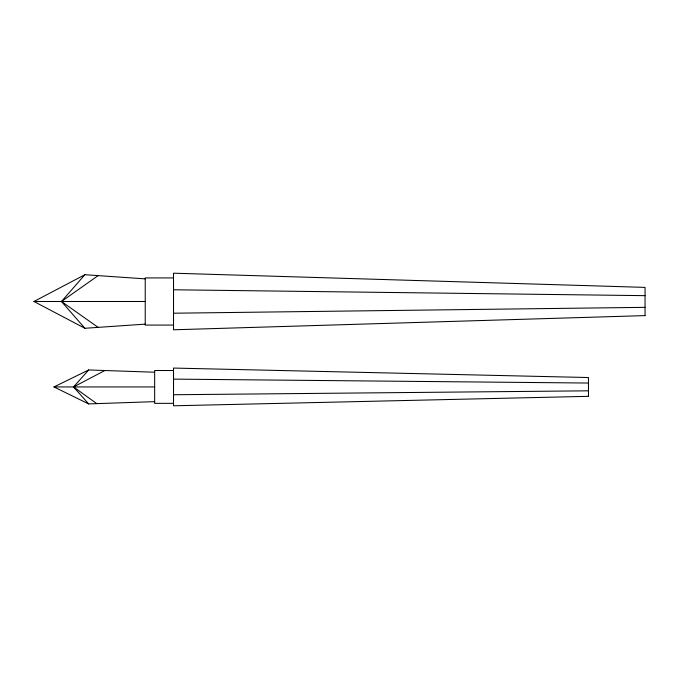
<?xml version="1.0" encoding="UTF-8"?>
<svg xmlns="http://www.w3.org/2000/svg" width="679" height="679" viewBox="0 0 679 679"><rect width="100%" height="100%" fill="white"/><g stroke="black" fill="none" stroke-linecap="round" stroke-linejoin="round"><path stroke-width="1.02" d="M145.23 278.865L84.875 274.715L61.483 301.493L84.875 328.28L145.23 324.129M154.659 372.219L88.643 369.962L73.561 386.937L88.643 403.912L154.659 401.645M98.115 275.623L61.483 301.493L98.115 327.371M84.875 328.28L33.95 301.493L84.875 274.715M104.897 370.513L73.561 386.937L96.774 403.632M88.643 403.912L53.947 386.937L88.643 369.962M173.518 313.214L645.05 307.341M173.518 394.745L588.464 390.824M173.518 277.923L145.23 277.923L145.23 325.071L173.518 325.071M33.95 301.493L145.23 301.493M173.518 370.522L154.659 370.522L154.659 403.343L173.518 403.343M53.947 386.937L154.659 386.937M173.518 379.12L588.464 383.041M173.518 289.78L645.05 295.654M645.05 315.608L173.518 329.79L173.518 273.204L645.05 287.387L645.05 315.608M588.464 396.332L173.518 405.796L173.518 368.069L588.464 377.532L588.464 396.332"/></g></svg>
